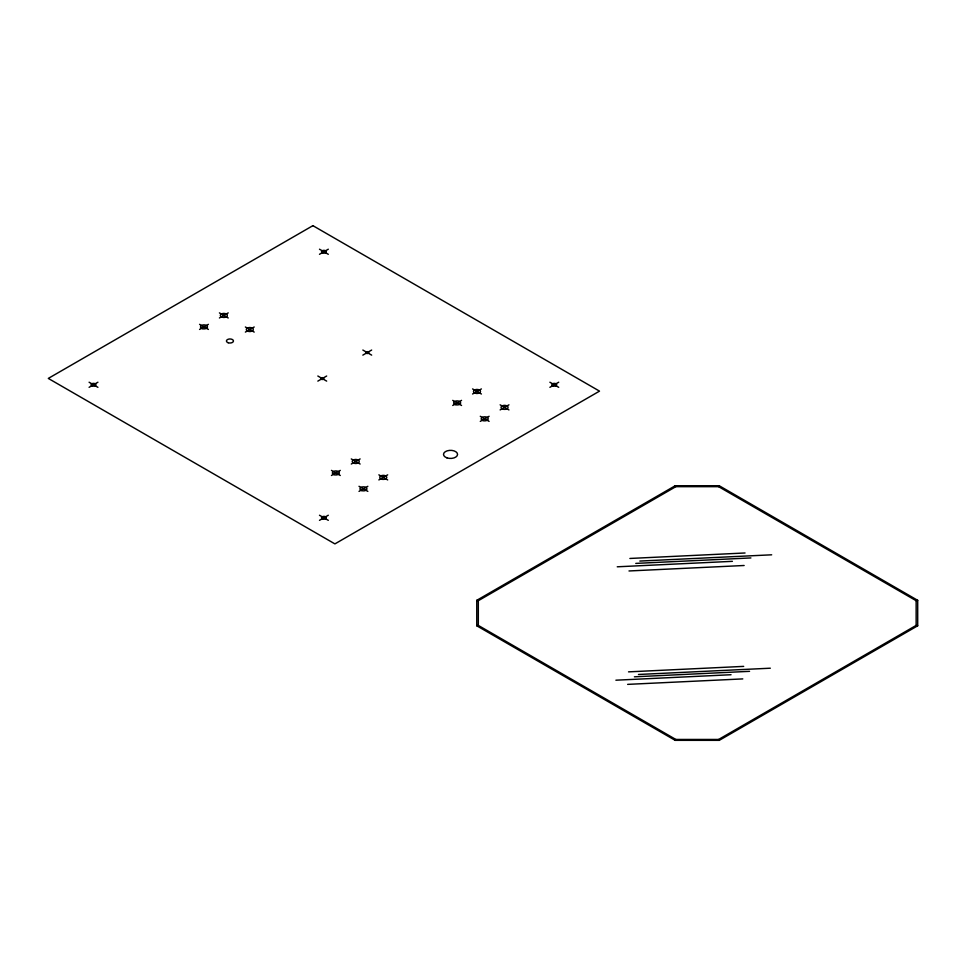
<?xml version="1.0" encoding="UTF-8"?>
<svg xmlns="http://www.w3.org/2000/svg" width="966" height="966" viewBox="0 0 966 966"><rect width="100%" height="100%" fill="white"/><g stroke="black" fill="none" stroke-linecap="round" stroke-linejoin="round"><path stroke-width="1.45" d="M476.757 600.333L478.315 600.707L675.826 486.671L718.632 486.671L719.272 485.765L917.7 600.333L917.7 625.787L719.272 740.342L675.186 740.342L476.757 625.787L476.757 600.333L675.186 485.765L719.272 485.765M675.186 740.342L675.826 739.449L718.632 739.449L916.142 625.413L917.7 625.787M89.101 387.318L97.916 382.222M319.492 254.299L328.307 249.204M199.576 329.43L208.39 324.347M219.415 317.983L228.23 312.887M245.376 332.087L254.203 326.991M317.838 381.111L326.665 376.015M362.842 355.126L371.656 350.042M331.459 475.477L340.286 470.394M351.298 464.03L360.125 458.935M452.728 405.466L461.555 400.371M472.579 394.007L481.394 388.924M359.014 491.392L367.841 486.296M378.853 479.933L387.68 474.837M480.283 421.381L489.11 416.286M500.134 409.922L508.949 404.826M319.492 520.336L328.307 515.24M549.895 387.318L558.71 382.222M476.757 625.787L478.315 625.413L675.826 739.449M718.632 486.671L916.142 600.707L917.7 600.333M629.892 558.457L745.04 552.987M639.83 561.065L771.677 554.81M635.773 563.407L750.908 557.937M617.25 566.8L732.397 561.331M628.999 570.966L744.134 565.496M628.54 671.865L743.687 666.383M638.478 674.473L770.325 668.206M634.408 676.816L749.556 671.334M615.897 680.197L731.045 674.727M627.646 684.375L742.782 678.905M319.492 249.204L328.307 254.299M549.895 382.222L558.71 387.318M472.579 388.924L481.394 394.007M500.134 404.826L508.949 409.922M452.728 400.371L461.555 405.466M480.283 416.286L489.11 421.381M362.842 350.042L371.656 355.126M245.376 326.991L254.203 332.087M219.415 312.887L228.23 317.983M317.838 376.015L326.665 381.111M199.576 324.347L208.39 329.43M351.298 458.935L360.125 464.03M378.853 474.837L387.68 479.933M331.459 470.394L340.286 475.477M359.014 486.296L367.841 491.392M89.101 382.222L97.916 387.318M319.492 515.24L328.307 520.336M675.186 485.765L675.826 486.671M718.632 739.449L719.272 740.342M916.142 600.707L916.142 625.413M478.315 600.707L478.315 625.413M312.899 225.658L48.3 378.418L334.912 543.894L599.512 391.133L312.899 225.658M446.932 457.86A7.016 4.045 0 0 0 457.558 454.467A7.016 4.045 0 0 0 447.149 450.844A7.016 4.045 0 0 0 446.932 457.86M322.608 518.971A2.415 1.401 0 0 0 326.315 517.848A2.415 1.401 0 0 0 322.789 516.556A2.415 1.401 0 0 0 322.608 518.971M552.975 385.941A2.415 1.401 0 0 0 556.718 384.854A2.415 1.401 0 0 0 553.216 383.526A2.415 1.401 0 0 0 552.975 385.941M322.608 252.935A2.415 1.401 0 0 0 326.315 251.812A2.415 1.401 0 0 0 322.789 250.52A2.415 1.401 0 0 0 322.608 252.935M92.205 385.953A2.415 1.401 0 0 0 95.924 384.83A2.415 1.401 0 0 0 92.386 383.538A2.415 1.401 0 0 0 92.205 385.953M366.428 353.375A1.582 0.918 0 0 0 368.831 352.602A1.582 0.918 0 0 0 366.476 351.781A1.582 0.918 0 0 0 366.428 353.375M321.436 379.348A1.582 0.918 0 0 0 323.839 378.575A1.582 0.918 0 0 0 321.485 377.766A1.582 0.918 0 0 0 321.436 379.348M228.193 342.749A3.502 2.029 0 0 0 233.458 340.998A3.502 2.029 0 0 0 228.193 339.235A3.502 2.029 0 0 0 228.193 342.749M247.864 331.229A3.502 2.029 0 0 0 253.285 329.647A3.502 2.029 0 0 0 248.214 327.728A3.502 2.029 0 0 0 247.864 331.229M202.148 328.609A3.502 2.029 0 0 0 207.485 326.943A3.502 2.029 0 0 0 202.317 325.107A3.502 2.029 0 0 0 202.148 328.609M221.902 317.126A3.502 2.029 0 0 0 227.324 315.544A3.502 2.029 0 0 0 222.252 313.624A3.502 2.029 0 0 0 221.902 317.126M361.634 490.583A3.502 2.029 0 0 0 366.935 488.868A3.502 2.029 0 0 0 361.719 487.081A3.502 2.029 0 0 0 361.634 490.583M333.946 474.632A3.502 2.029 0 0 0 339.368 473.05A3.502 2.029 0 0 0 334.296 471.13A3.502 2.029 0 0 0 333.946 474.632M353.918 463.221A3.502 2.029 0 0 0 359.219 461.507A3.502 2.029 0 0 0 354.003 459.707A3.502 2.029 0 0 0 353.918 463.221M381.341 479.076A3.502 2.029 0 0 0 386.774 477.506A3.502 2.029 0 0 0 381.691 475.574A3.502 2.029 0 0 0 381.341 479.076M482.94 420.584A3.502 2.029 0 0 0 488.204 418.833A3.502 2.029 0 0 0 482.94 417.07A3.502 2.029 0 0 0 482.94 420.584M455.179 404.597A3.502 2.029 0 0 0 460.637 403.064A3.502 2.029 0 0 0 455.602 401.095A3.502 2.029 0 0 0 455.179 404.597M475.139 393.186A3.502 2.029 0 0 0 480.488 391.52A3.502 2.029 0 0 0 475.32 389.684A3.502 2.029 0 0 0 475.139 393.186M502.61 409.065A3.502 2.029 0 0 0 508.044 407.495A3.502 2.029 0 0 0 502.96 405.563A3.502 2.029 0 0 0 502.61 409.065"/></g></svg>
